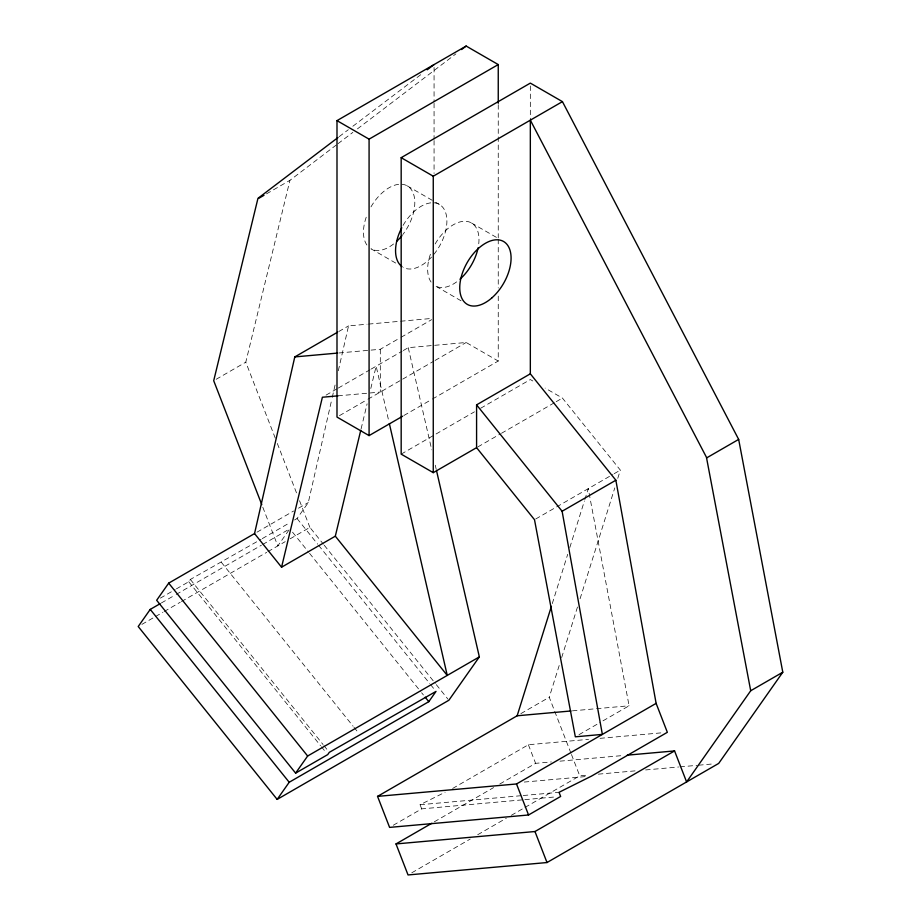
<?xml version="1.0" encoding="UTF-8"?>
<svg xmlns="http://www.w3.org/2000/svg" width="921" height="921" viewBox="0 0 921 921"><rect width="100%" height="100%" fill="white"/><g stroke="black" fill="none" stroke-linecap="round" stroke-linejoin="round"><path stroke-width="0.69" stroke-dasharray="4.61 3.45" d="M294.57 519.962L297.057 518.535L308.293 502.555L331.928 398.793M332.251 397.388L335.129 384.771M338.318 370.749L348.541 325.884L367.065 324.227M361.09 428.898L367.111 403.824M370.795 388.489L376.148 366.201L389.019 422.163M275.264 438.131L245.792 362.183L289.931 180.332L336.844 144.585M552.278 603.589L567.693 554.327M569.834 547.488L584.398 500.966M584.823 499.608L588.254 488.66L629.089 705.774L599.767 722.709M570.951 753.182L549.25 697.255L559.531 664.409M561.672 657.571L577.513 606.951M580.08 598.742L614.779 487.911M617.772 478.344L620.351 470.124L562.432 398.079L545.151 388.109M176.406 588.864L188.747 581.738L190.359 579.459L261.046 539.326M289.033 529.943L277.808 545.923L262.301 505.951M337.984 143.711L352.87 132.371M357.44 128.882L455.86 53.902M339.158 136.665L348.299 129.723M352.87 126.246L422.635 73.266M266.48 193.871L289.931 180.332M216.17 379.291L245.792 362.183M338.767 331.525L348.541 325.884M338.974 352.962L380.315 349.278L399.864 337.984M401.084 337.282L431.627 319.656M326.069 395.121L337.063 388.777M338.283 388.063L370.046 369.724M371.267 369.022L402.074 351.235M403.306 350.521L408.245 347.678L466.153 342.497L498.249 361.032L498.249 295.146M339.469 415.647L366.696 399.921M367.94 399.207L401.464 379.855M402.707 379.13L433.814 361.182M435.057 360.456L466.153 342.497M403.859 415.521L431.178 399.749M432.421 399.035L498.249 361.032M256.982 532.177L293.626 511.017M298.519 508.196L308.293 502.555M401.176 454.134L474.453 411.825M480.658 408.245L530.335 379.556L532.81 380.983M262.289 538.601L289.608 522.829M160.358 598.132L175.174 589.578M161.359 602.979L174.944 595.139M176.187 594.425L261.426 545.209M262.658 544.495L287.364 530.231M141.915 624.38L154.268 617.243M155.499 616.54L162.913 612.258M164.145 611.544L180.205 602.265M181.449 601.551L266.687 552.347M267.919 551.633L285.211 541.652M290.15 538.797L309.893 527.399L323.34 544.127M477.826 446.927L500.23 433.998M501.473 433.284L554.972 402.396M556.215 401.671L562.432 398.079M535.723 518.984L612.937 474.407M614.169 473.693L620.351 470.124M520.86 713.637L549.25 697.255M452.637 788.457L528.389 744.732L588.554 739.356M393.29 825.251L421.68 808.868L523.393 799.773M578.998 734.693L598.546 723.411M434.309 821.82L493.598 787.582M499.781 784.024L535.608 763.336L551.368 761.932M411.779 872.797L470.251 839.031M477.711 834.725L506.331 818.205M511.305 815.327L523.75 808.154M524.993 807.429L579.735 775.827L588.323 775.056M421.68 808.868L420.08 804.724L445.131 792.21M368.492 324.1L431.212 318.493M337.938 395.846L380.315 392.058L380.315 349.278M572.413 710.839L629.089 705.774M600.02 738.331L661.612 732.828M559.956 761.16L622.999 755.531M598.351 774.158L637.033 770.704M645.633 769.944L678.581 766.997M680.009 766.871L697.209 765.328M698.636 765.201L714.397 763.797M524.268 782.056L585.871 776.553M420.08 804.724L521.793 795.64M523.22 795.514L559.035 792.313M524.832 799.647L554.914 796.964M407.289 185.904L434.447 201.584M435.679 202.298L439.386 204.427M471.471 222.963L498.629 238.643M395.673 263.049L370.979 248.797A36.31 20.964 -60 0 0 395.777 242.142M461.087 300.81L435.173 285.844A36.31 20.964 -60 0 0 457.783 281.02M324.238 545.244L435.414 683.532M436.301 684.648L447.963 699.154M297.057 518.535L317.676 544.184M318.574 545.301L429.739 683.589M430.637 684.706L434.228 689.173M292.533 532.154L308.662 552.22M309.56 553.337L420.736 691.636M421.622 692.753L423.418 694.975M221.316 562.259L353.1 726.208M353.998 727.325L358.476 732.897M190.359 579.459L323.041 744.525M323.939 745.63L327.519 750.097M188.747 581.738L320.543 745.688M321.441 746.804L325.919 752.376M571.469 754.518L579.735 775.827M528.389 744.732L535.608 763.336M277.325 443.462L296.976 494.082M299.555 500.748L309.893 527.399M408.245 347.678L431.73 449.816M435.265 465.209L436.232 469.399M530.335 85.975L530.335 118.913M498.249 104.683L498.249 237.871M498.249 239.299L498.249 287.985M434.067 67.44L434.067 101.84M434.067 103.267L434.067 139.106M434.067 140.533L434.067 173.493M435.173 243.927A36.31 20.964 -60 0 1 465.669 221.282A36.31 20.964 -60 0 1 478.379 246.356M431.086 282.068A36.31 20.964 -60 0 1 431.086 252.423M370.979 206.868A36.31 20.964 -60 0 1 409.212 187.274A36.31 20.964 -60 0 1 402.788 234.567M366.903 245.009A36.31 20.964 -60 0 1 366.903 215.364M403.076 225.392A36.31 20.964 -60 0 1 441.596 206.074A36.31 20.964 -60 0 1 434.067 254.138M431.5 257.12A36.31 20.964 -60 0 1 403.076 267.32"/><path stroke-width="1.38" d="M160.127 603.692L150.238 609.403L138.208 626.522L277.163 799.393L289.206 782.263L428.795 701.675L436.024 691.395L329.315 752.33L327.715 754.61L295.618 773.133L156.662 600.273L168.693 583.143L254.541 533.581L294.789 356.911L337.547 332.228M254.541 533.581L281.561 567.209L322.396 397.239L337.938 395.846M281.561 567.209L335.313 536.172L360.756 430.291M627.293 755.151L674.563 750.926L686.606 781.941L750.707 690.75L706.442 457.265L530.335 120.156L530.335 373.822L615.861 480.221L656.12 703.368L667.345 732.31L591.604 776.046L559.035 792.313L560.647 796.446L528.55 814.981L389.595 827.392L377.552 796.377L517.153 715.778L551.414 606.317M295.618 773.133L307.649 756.014L479.346 656.892L436.554 470.804M479.346 656.892L448.861 700.259L277.163 799.393M530.335 373.822L476.583 404.86L476.583 447.652L433.261 472.657L401.176 454.134L401.176 157.675L530.335 83.109L562.432 101.632L738.665 439.409L782.792 672.215L718.691 763.417L547.005 862.54L408.038 874.95L396.007 843.935L431.834 823.247M461.582 49.538L466.153 46.05L498.249 64.574L498.249 103.244M338.007 137.54L257.961 198.337L213.707 380.718L261.783 504.616M427.206 69.789L434.067 64.574M402.615 416.246L369.079 435.598L336.994 417.075L336.994 120.628L466.153 46.05M259.066 198.142L264.005 195.298M336.994 120.628L369.079 139.152L498.249 64.574M401.176 157.675L433.261 176.21L562.432 101.632M476.583 447.652L534.502 519.697L575.337 736.812L602.357 734.394L562.109 511.259L615.861 480.221M706.568 457.933L738.665 439.409M377.552 796.377L516.52 783.967L656.12 703.368M750.707 690.75L782.792 672.215M396.007 843.935L534.974 831.525L674.563 750.926M294.789 356.911L337.547 353.088M517.153 715.778L570.997 710.966M476.583 404.86L562.109 511.259M335.313 536.172L447.249 675.415L389.341 423.568M425.214 697.209L428.795 701.675M168.693 583.143L307.649 756.014M150.238 609.403L289.206 782.263M516.52 783.967L528.55 814.981M534.974 831.525L547.005 862.54M433.261 176.21L433.261 472.657M369.079 139.152L369.079 435.598M478.114 247.761A36.31 20.964 -60 0 1 459.97 279.201M401.97 235.615A36.31 20.964 -60 0 1 396.698 241.314M401.936 266.572A36.31 20.964 -60 0 1 401.775 227.763M492.056 297.725A36.31 20.964 -60 0 0 503.568 241.486A36.31 20.964 -60 0 0 460.615 279.581A36.31 20.964 -60 0 0 492.056 297.725"/></g></svg>
